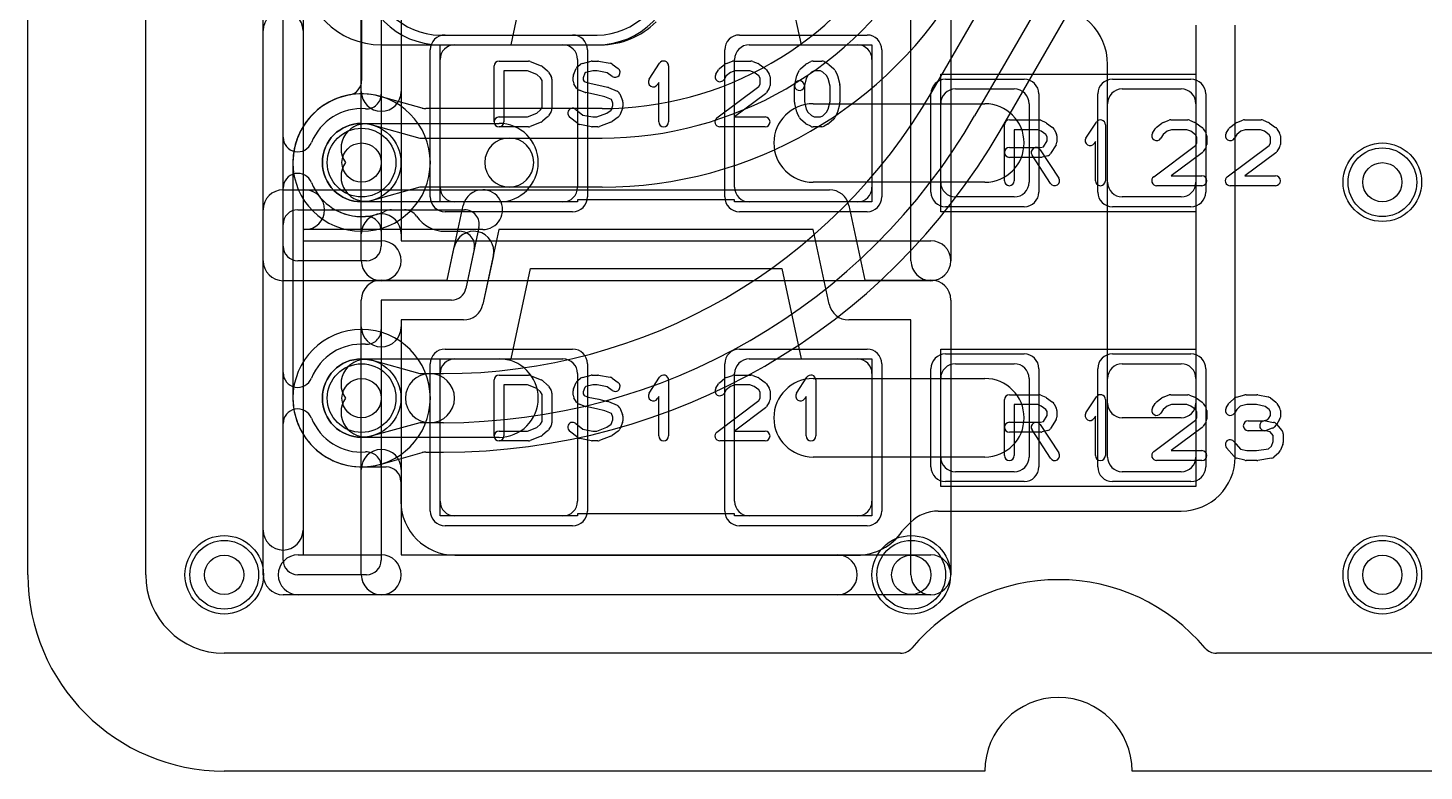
# Model space of a CAD drawing. Extents: x 0 to 20.5, y -0.9 to 20.
# Drawn here: x 0 to 7.11, y 0 to 3.79 of the extents above; entities that cross this region are included whole.
import ezdxf

# ---------------------------------------------------------------- set-up
doc = ezdxf.new("R2010")
doc.units = 0
for name, color, linetype in [('Hole', 1, 'CONTINUOUS'), ('L1', 3, 'CONTINUOUS'), ('L2', 3, 'CONTINUOUS'), ('L3', 3, 'CONTINUOUS'), ('L4', 3, 'CONTINUOUS'), ('MetalMask-A', 176, 'CONTINUOUS'), ('Outline', 7, 'CONTINUOUS'), ('PartsArea-A', 111, 'CONTINUOUS'), ('PartsSilk-A', 221, 'CONTINUOUS'), ('Resist-A', 2, 'CONTINUOUS'), ('Resist-B', 2, 'CONTINUOUS'), ('Silk-A', 140, 'CONTINUOUS')]:
    doc.layers.add(name, color=color, linetype=linetype)

msp = doc.modelspace()

# ---------------------------------------------------------------- linework, layer by layer
at = {"layer": 'Hole'}
for centre in [(1.7, 3.1), (6.9, 3), (1.7, 1.9), (1, 1), (4.5, 1), (6.9, 1)]:
    msp.add_circle(centre, 0.1, dxfattribs=at)
at = {"layer": 'L1'}
for p, q in [((0.6, 1), (0.6, 14.53823)), ((1.69996, 7.45841), (1.69996, 3.51834)), ((5.95, 3.8), (5.95, 1.87497)), ((6.15004, 1.6), (6.15004, 3.8)), ((2.175, 3.7), (2.725, 3.7)), ((3.675, 3.7), (4.225, 3.7)), ((2.1, 2.975), (2.1, 3.625)), ((2.8, 3.625), (2.8, 2.975)), ((3.6, 2.975), (3.6, 3.625)), ((4.3, 3.625), (4.3, 2.975)), ((5.5, 1.87497), (5.5, 3.6)), ((4.725, 3.475), (5.025, 3.475)), ((5.575, 3.475), (5.875, 3.475)), ((4, 3.4), (4.875, 3.4)), ((4.65, 3), (4.65, 3.4)), ((5.1, 3.4), (5.1, 3)), ((5.5, 3), (5.5, 3.4)), ((5.95, 3.4), (5.95, 3)), ((1.7, 3.3), (2.4, 3.3)), ((1.34996, 3.1), (1.34996, 1.9)), ((4.875, 3), (4, 3)), ((5.025, 2.925), (4.725, 2.925)), ((5.875, 2.925), (5.575, 2.925)), ((2.4, 2.9), (1.7, 2.9)), ((2.725, 2.9), (2.175, 2.9)), ((4.225, 2.9), (3.675, 2.9)), ((1.7, 2.1), (2.4, 2.1)), ((2.175, 2.1), (2.725, 2.1)), ((3.675, 2.1), (4.225, 2.1)), ((4.725, 2.075), (5.025, 2.075)), ((5.575, 2.075), (5.875, 2.075)), ((2.1, 1.375), (2.1, 2.025)), ((2.8, 2.025), (2.8, 1.375)), ((3.6, 1.375), (3.6, 2.025)), ((4, 2), (4.875, 2)), ((4.3, 2.025), (4.3, 1.375)), ((4.65, 1.6), (4.65, 2)), ((5.1, 2), (5.1, 1.6)), ((5.5, 1.6), (5.5, 2)), ((5.95, 2), (5.95, 1.6)), ((5.87503, 1.8), (5.57497, 1.8)), ((2.4, 1.7), (1.7, 1.7)), ((4.875, 1.6), (4, 1.6)), ((1.7, 1.54996), (1.82499, 1.54996)), ((5.025, 1.525), (4.725, 1.525)), ((5.875, 1.525), (5.575, 1.525)), ((1.89996, 1.47499), (1.89996, 1.375)), ((2.725, 1.3), (2.175, 1.3)), ((4.225, 1.3), (3.675, 1.3)), ((4.63751, 1.32496), (5.875, 1.32496)), ((4.46253, 1.23282), (4.49609, 1.26638)), ((2.175, 1.09996), (4.225, 1.09996)), ((4.44571, 0.6), (1, 0.6)), ((7.27499, 0.6), (6.05429, 0.6))]:
    msp.add_line(p, q, dxfattribs=at)
for centre in [(1.7, 3.1), (6.9, 3), (1.7, 1.9), (1, 1), (4.5, 1), (6.9, 1)]:
    msp.add_circle(centre, 0.2, dxfattribs=at)
for centre, radius, start, end in [((5.2, 3.6), 0.3, 0, 90), ((2.175, 3.625), 0.075, 90, 180), ((2.725, 3.625), 0.075, 0, 90), ((3.675, 3.625), 0.075, 90, 180), ((4.225, 3.625), 0.075, 0, 90), ((1.62499, 3.51834), 0.07497, -79.835291, 0), ((1.7, 3.1), 0.35004, 100.165473, 180), ((4.725, 3.4), 0.075, 90, 180), ((5.025, 3.4), 0.075, 0, 90), ((5.575, 3.4), 0.075, 90, 180), ((5.875, 3.4), 0.075, 0, 90), ((4, 3.2), 0.2, 90, -90), ((4.875, 3.2), 0.2, -90, 90), ((1.7, 3.1), 0.2, 90, -90), ((2.4, 3.1), 0.2, -90, 90), ((4.725, 3), 0.075, 180, -90), ((5.025, 3), 0.075, -90, 0), ((5.575, 3), 0.075, 180, -90), ((5.875, 3), 0.075, -90, 0), ((2.175, 2.975), 0.075, 180, -90), ((2.725, 2.975), 0.075, -90, 0), ((3.675, 2.975), 0.075, 180, -90), ((4.225, 2.975), 0.075, -90, 0), ((1.7, 1.9), 0.2, 90, -90), ((2.175, 2.025), 0.075, 90, 180), ((2.4, 1.9), 0.2, -90, 90), ((2.725, 2.025), 0.075, 0, 90), ((3.675, 2.025), 0.075, 90, 180), ((4.225, 2.025), 0.075, 0, 90), ((4.725, 2), 0.075, 90, 180), ((5.025, 2), 0.075, 0, 90), ((5.575, 2), 0.075, 90, 180), ((5.875, 2), 0.075, 0, 90), ((4, 1.8), 0.2, 90, -90), ((4.875, 1.8), 0.2, -90, 90), ((1.7, 1.9), 0.35004, 180, -90), ((5.57497, 1.87497), 0.07497, 180, -90), ((5.87503, 1.87497), 0.07497, -90, 0), ((4.725, 1.6), 0.075, 180, -90), ((5.025, 1.6), 0.075, -90, 0), ((5.575, 1.6), 0.075, 180, -90), ((5.875, 1.6), 0.27504, -90, 0), ((5.875, 1.6), 0.075, -90, 0), ((1.82499, 1.47499), 0.07497, 0, 90), ((2.175, 1.375), 0.27504, 180, -90), ((2.175, 1.375), 0.075, 180, -90), ((2.725, 1.375), 0.075, -90, 0), ((3.675, 1.375), 0.075, 180, -90), ((4.225, 1.375), 0.075, -90, 0), ((4.63751, 1.12496), 0.2, 90, 135), ((4.225, 1.37502), 0.27506, -90, -33.896896), ((4.51554, 1.17981), 0.07497, 135, 146.104329), ((1, 1), 0.4, 180, -90), ((5.25, 0), 0.975, 40.004809, 139.995191), ((4.44571, 0.675), 0.075, -90, -40.008032), ((6.05429, 0.675), 0.075, -139.991968, -90)]:
    msp.add_arc(centre, radius, start, end, dxfattribs=at)
at = {"layer": 'L2'}
for p, q in [((0.6, 1), (0.6, 14.53823)), ((2.1, 3.74996), (2.9, 3.74996)), ((4.44571, 0.6), (1, 0.6)), ((8.07496, 0.6), (6.05429, 0.6))]:
    msp.add_line(p, q, dxfattribs=at)
for centre in [(6.9, 3), (1, 1), (4.5, 1), (6.9, 1)]:
    msp.add_circle(centre, 0.2, dxfattribs=at)
for centre, radius, start, end in [((2.1, 4.1), 0.35004, 90, -90), ((2.9, 4.1), 0.35004, -90, 90), ((1.7, 3.1), 0.35004, 90, -90), ((1.7, 3.1), 0.35004, -90, 90), ((1.7, 1.9), 0.35004, 90, -90), ((1.7, 1.9), 0.35004, -90, 90), ((1, 1), 0.4, 180, -90), ((5.25, 0), 0.975, 40.004809, 139.995191), ((4.44571, 0.675), 0.075, -90, -40.008032), ((6.05429, 0.675), 0.075, -139.991968, -90)]:
    msp.add_arc(centre, radius, start, end, dxfattribs=at)
at = {"layer": 'L3'}
for p, q in [((0.6, 1), (0.6, 14.53823)), ((1.8, 3.69996), (2.91716, 3.69996)), ((4.44571, 0.6), (1, 0.6)), ((8.07496, 0.6), (6.05429, 0.6))]:
    msp.add_line(p, q, dxfattribs=at)
for centre in [(6.9, 3), (1, 1), (4.5, 1), (6.9, 1)]:
    msp.add_circle(centre, 0.2, dxfattribs=at)
for centre, radius, start, end in [((1.8, 4.1), 0.40004, 180, -90), ((2.91716, 4.1), 0.40004, -90, -45), ((1.7, 3.1), 0.35004, 90, -90), ((1.7, 3.1), 0.35004, -90, 90), ((1.7, 1.9), 0.35004, 90, -90), ((1.7, 1.9), 0.35004, -90, 90), ((1, 1), 0.4, 180, -90), ((5.25, 0), 0.975, 40.004809, 139.995191), ((4.44571, 0.675), 0.075, -90, -40.008032), ((6.05429, 0.675), 0.075, -139.991968, -90)]:
    msp.add_arc(centre, radius, start, end, dxfattribs=at)
at = {"layer": 'L4'}
for p, q in [((0.6, 1), (0.6, 14.53823)), ((4.60611, 3.4625), (7.26192, 8.0625)), ((7.47842, 7.9375), (4.82262, 3.3375)), ((4.95256, 3.26249), (7.49289, 7.66246)), ((2.1, 3.69996), (2.9, 3.69996)), ((2.00766, 3.37778), (1.79378, 3.43725)), ((2.92456, 3.37504), (2.02774, 3.37504)), ((1.75358, 3.29269), (1.99703, 3.225)), ((1.99703, 3.225), (2.45227, 3.225)), ((2.45227, 3.225), (2.92456, 3.225)), ((1.34996, 3.1), (1.34996, 1.9)), ((1.99703, 2.975), (1.75358, 2.90731)), ((2.45227, 2.975), (1.99703, 2.975)), ((2.92456, 2.975), (2.45227, 2.975)), ((1.75358, 2.09269), (1.99703, 2.025)), ((1.99703, 2.025), (2.04814, 2.025)), ((2.04814, 2.025), (2.11629, 2.025)), ((1.99703, 1.775), (1.75358, 1.70731)), ((2.04814, 1.775), (1.99703, 1.775)), ((2.11629, 1.775), (2.04814, 1.775)), ((1.7938, 1.56275), (2.00766, 1.62222)), ((2.02776, 1.62496), (2.11629, 1.62496)), ((4.44571, 0.6), (1, 0.6)), ((7.27496, 0.6), (6.05429, 0.6))]:
    msp.add_line(p, q, dxfattribs=at)
for centre in [(1.7, 3.1), (6.9, 3), (1.7, 1.9), (1, 1), (4.5, 1), (6.9, 1)]:
    msp.add_circle(centre, 0.2, dxfattribs=at)
for centre, radius, start, end in [((2.1, 4.1), 0.40004, 90, -90), ((2.9, 4.1), 0.40004, -90, 90), ((2.92456, 5.10003), 1.72499, -90, -30.00262), ((2.92456, 5.1), 1.875, -90, -29.999964), ((2.92456, 5.1), 2.125, -90, -30.000012), ((1.7, 3.1), 0.35004, 75.363494, 180), ((1.80739, 3.51122), 0.07497, -104.633092, -104.444036), ((1.72009, 3.17226), 0.27505, 74.459497, 75.557554), ((2.11629, 4.9), 2.875, -90, -30.00003), ((2.02774, 3.45001), 0.07497, -105.535975, -90), ((1.7201, 3.17226), 0.125, 74.463866, -144.685046), ((2.11629, 4.9), 3.125, -90, -29.999964), ((2.11629, 4.9), 3.27504, -90, -29.99983), ((2.45227, 3.1), 0.125, 90, -90), ((2.45227, 3.1), 0.125, -90, 90), ((1.7201, 3.02774), 0.125, 144.685046, -74.461904), ((1.7201, 1.97226), 0.125, 74.463866, -144.685046), ((2.04814, 1.9), 0.125, 90, -90), ((2.04814, 1.9), 0.125, -90, 90), ((1.7, 1.9), 0.35004, 180, -75.216197), ((1.7201, 1.82774), 0.125, 144.685046, -74.461904), ((2.02775, 1.54999), 0.07497, 89.992358, 105.543338), ((1.80845, 1.48906), 0.07497, 104.625697, 104.783239), ((1.72009, 1.82775), 0.27506, -75.379214, -74.456042), ((1, 1), 0.4, 180, -90), ((5.25, 0), 0.975, 40.004809, 139.995191), ((4.44571, 0.675), 0.075, -90, -40.008032), ((6.05429, 0.675), 0.075, -139.991968, -90)]:
    msp.add_arc(centre, radius, start, end, dxfattribs=at)
at = {"layer": 'MetalMask-A'}
for p, q in [((2.175, 3.7), (2.725, 3.7)), ((3.675, 3.7), (4.225, 3.7)), ((2.1, 2.975), (2.1, 3.625)), ((2.8, 3.625), (2.8, 2.975)), ((3.6, 2.975), (3.6, 3.625)), ((4.3, 3.625), (4.3, 2.975)), ((4.725, 3.475), (5.025, 3.475)), ((5.575, 3.475), (5.875, 3.475)), ((4.65, 3), (4.65, 3.4)), ((5.1, 3.4), (5.1, 3)), ((5.5, 3), (5.5, 3.4)), ((5.95, 3.4), (5.95, 3)), ((5.025, 2.925), (4.725, 2.925)), ((5.875, 2.925), (5.575, 2.925)), ((2.725, 2.9), (2.175, 2.9)), ((4.225, 2.9), (3.675, 2.9)), ((2.175, 2.1), (2.725, 2.1)), ((3.675, 2.1), (4.225, 2.1)), ((4.725, 2.075), (5.025, 2.075)), ((5.575, 2.075), (5.875, 2.075)), ((2.1, 1.375), (2.1, 2.025)), ((2.8, 2.025), (2.8, 1.375)), ((3.6, 1.375), (3.6, 2.025)), ((4.3, 2.025), (4.3, 1.375)), ((4.65, 1.6), (4.65, 2)), ((5.1, 2), (5.1, 1.6)), ((5.5, 1.6), (5.5, 2)), ((5.95, 2), (5.95, 1.6)), ((5.025, 1.525), (4.725, 1.525)), ((5.875, 1.525), (5.575, 1.525)), ((2.725, 1.3), (2.175, 1.3)), ((4.225, 1.3), (3.675, 1.3))]:
    msp.add_line(p, q, dxfattribs=at)
for centre, start, end in [((2.175, 3.625), 90, 180), ((2.725, 3.625), 0, 90), ((3.675, 3.625), 90, 180), ((4.225, 3.625), 0, 90), ((4.725, 3.4), 90, 180), ((5.025, 3.4), 0, 90), ((5.575, 3.4), 90, 180), ((5.875, 3.4), 0, 90), ((4.725, 3), 180, -90), ((5.025, 3), -90, 0), ((5.575, 3), 180, -90), ((5.875, 3), -90, 0), ((2.175, 2.975), 180, -90), ((2.725, 2.975), -90, 0), ((3.675, 2.975), 180, -90), ((4.225, 2.975), -90, 0), ((2.175, 2.025), 90, 180), ((2.725, 2.025), 0, 90), ((3.675, 2.025), 90, 180), ((4.225, 2.025), 0, 90), ((4.725, 2), 90, 180), ((5.025, 2), 0, 90), ((5.575, 2), 90, 180), ((5.875, 2), 0, 90), ((4.725, 1.6), 180, -90), ((5.025, 1.6), -90, 0), ((5.575, 1.6), 180, -90), ((5.875, 1.6), -90, 0), ((2.175, 1.375), 180, -90), ((2.725, 1.375), -90, 0), ((3.675, 1.375), 180, -90), ((4.225, 1.375), -90, 0)]:
    msp.add_arc(centre, 0.075, start, end, dxfattribs=at)
at = {"layer": 'Outline'}
for p, q in [((0, 1), (0, 15)), ((4.875, 0), (1, 0)), ((9.625, 0), (5.625, 0))]:
    msp.add_line(p, q, dxfattribs=at)
for centre, radius, start, end in [((1, 1), 1, 180, -90), ((5.25, 0), 0.375, 0, 180)]:
    msp.add_arc(centre, radius, start, end, dxfattribs=at)
at = {"layer": 'PartsArea-A'}
for p, q in [((2.46164, 3.7), (2.55952, 4.16001)), ((3.84048, 4.16), (3.93836, 3.7)), ((2.1, 2.9), (2.1, 3.7)), ((2.1, 3.7), (2.46164, 3.7)), ((3.93836, 3.7), (4.3, 3.7)), ((4.3, 3.7), (4.3, 2.9)), ((4.65, 3.55), (5.95, 3.55)), ((4.65, 2.85), (4.65, 3.55)), ((5.95, 3.55), (5.95, 2.85)), ((2.8, 2.9), (2.1, 2.9)), ((3.6, 2.91), (2.8, 2.91)), ((2.8, 2.91), (2.8, 2.9)), ((3.6, 2.9), (3.6, 2.91)), ((4.3, 2.9), (3.6, 2.9)), ((5.95, 2.85), (4.65, 2.85)), ((2.46164, 2.1), (2.55952, 2.56001)), ((2.55952, 2.56001), (3.84048, 2.56)), ((3.84048, 2.56), (3.93836, 2.1)), ((4.65, 2.15), (5.95, 2.15)), ((4.65, 1.45), (4.65, 2.15)), ((5.95, 2.15), (5.95, 1.45)), ((2.1, 1.3), (2.1, 2.1)), ((2.1, 2.1), (2.46164, 2.1)), ((3.93836, 2.1), (4.3, 2.1)), ((4.3, 2.1), (4.3, 1.3)), ((5.95, 1.45), (4.65, 1.45)), ((2.8, 1.3), (2.1, 1.3)), ((3.6, 1.31), (2.8, 1.31)), ((2.8, 1.31), (2.8, 1.3)), ((3.6, 1.3), (3.6, 1.31)), ((4.3, 1.3), (3.6, 1.3))]:
    msp.add_line(p, q, dxfattribs=at)
at = {"layer": 'PartsSilk-A'}
for p, q in [((1.1984, 2.6), (1.1984, 4.46)), ((1.3, 2.675), (1.3, 4.385)), ((1.4016, 4.3584), (1.4016, 2.7016)), ((1.6984, 2.6), (1.6984, 4)), ((1.8, 4), (1.8, 2.675)), ((4.7016, 4), (4.7016, 2.6)), ((1.9016, 3.8984), (1.9016, 2.7016)), ((4.4984, 2.6), (4.4984, 3.8984)), ((2.375, 3.30741), (2.375, 3.59259)), ((2.4, 3.61759), (2.55, 3.61759)), ((2.54519, 3.56759), (2.425, 3.56759)), ((2.425, 3.56759), (2.425, 3.30741)), ((2.59222, 3.54878), (2.54519, 3.56759)), ((2.55928, 3.6158), (2.61484, 3.59358)), ((2.62217, 3.58906), (2.64717, 3.56684)), ((2.65176, 3.56139), (2.66564, 3.53917)), ((2.7797, 3.54666), (2.79359, 3.57999)), ((2.80105, 3.58989), (2.81494, 3.601)), ((2.8245, 3.60573), (2.86894, 3.61684)), ((2.84192, 3.55855), (2.83728, 3.55484)), ((2.87808, 3.56759), (2.84192, 3.55855)), ((2.875, 3.61759), (2.90278, 3.61759)), ((2.90042, 3.56759), (2.87808, 3.56759)), ((2.95093, 3.55797), (2.90042, 3.56759)), ((2.90746, 3.61715), (2.96579, 3.60604)), ((2.97697, 3.53904), (2.95093, 3.55797)), ((2.97581, 3.6017), (3.00637, 3.57948)), ((3.16513, 3.5247), (3.21791, 3.60618)), ((3.26389, 3.59259), (3.26389, 3.30741)), ((3.5038, 3.55029), (3.51769, 3.57251)), ((3.52327, 3.57878), (3.55105, 3.601)), ((3.57908, 3.55939), (3.55783, 3.5424)), ((3.55813, 3.60497), (3.58868, 3.61608)), ((3.60162, 3.56759), (3.57908, 3.55939)), ((3.59722, 3.61759), (3.68333, 3.61759)), ((3.67852, 3.56759), (3.60162, 3.56759)), ((3.69893, 3.55943), (3.67852, 3.56759)), ((3.69261, 3.6158), (3.72039, 3.60469)), ((3.72304, 3.54189), (3.69893, 3.55943)), ((3.72581, 3.6017), (3.75637, 3.57948)), ((3.76287, 3.57251), (3.77676, 3.55029)), ((3.91931, 3.54822), (3.93042, 3.57044)), ((3.93617, 3.57795), (3.96117, 3.60017)), ((3.9666, 3.60384), (3.98882, 3.61495)), ((3.99192, 3.5606), (3.97299, 3.54377)), ((4.0059, 3.56759), (3.99192, 3.5606)), ((4, 3.61759), (4.04444, 3.61759)), ((4.0378, 3.56759), (4.0059, 3.56759)), ((4.04923, 3.56106), (4.0378, 3.56759)), ((4.06868, 3.54377), (4.04923, 3.56106)), ((4.05684, 3.6143), (4.07629, 3.60319)), ((4.0805, 3.60017), (4.1055, 3.57795)), ((4.11125, 3.57044), (4.12236, 3.54822)), ((2.61126, 3.53185), (2.59222, 3.54878)), ((2.61944, 3.51876), (2.61126, 3.53185)), ((2.61944, 3.38124), (2.61944, 3.51876)), ((2.66944, 3.52593), (2.66944, 3.37407)), ((2.77778, 3.51481), (2.77778, 3.53704)), ((2.79547, 3.47934), (2.78158, 3.50156)), ((2.83728, 3.55484), (2.82778, 3.53204)), ((2.82778, 3.53204), (2.82778, 3.52198)), ((2.82778, 3.52198), (2.83331, 3.51314)), ((2.83331, 3.51314), (2.85398, 3.50562)), ((2.85398, 3.50562), (2.90768, 3.49488)), ((2.90884, 3.49462), (2.95328, 3.48351)), ((3.21389, 3.50801), (3.20709, 3.49752)), ((3.21389, 3.30741), (3.21389, 3.50801)), ((3.50997, 3.32739), (3.72293, 3.48756)), ((3.55783, 3.5424), (3.5462, 3.52379)), ((3.72293, 3.48756), (3.73056, 3.49976)), ((3.73056, 3.52987), (3.72304, 3.54189)), ((3.73056, 3.49976), (3.73056, 3.52987)), ((3.78056, 3.53704), (3.78056, 3.49259)), ((3.90556, 3.40741), (3.90556, 3.49259)), ((3.90631, 3.49865), (3.91742, 3.5431)), ((3.96526, 3.52831), (3.95481, 3.48653)), ((3.95556, 3.49259), (3.95556, 3.41049)), ((3.97299, 3.54377), (3.96526, 3.52831)), ((4.07641, 3.52831), (4.06868, 3.54377)), ((4.08611, 3.48951), (4.07641, 3.52831)), ((4.08611, 3.41049), (4.08611, 3.48951)), ((4.12425, 3.5431), (4.13536, 3.49865)), ((4.13611, 3.49259), (4.13611, 3.40741)), ((2.83868, 3.45799), (2.80813, 3.4691)), ((2.89729, 3.44597), (2.84232, 3.45697)), ((2.93934, 3.43546), (2.89729, 3.44597)), ((2.97255, 3.42162), (2.93934, 3.43546)), ((2.95684, 3.48234), (3.00129, 3.46382)), ((2.98056, 3.40241), (2.97255, 3.42162)), ((3.01475, 3.45036), (3.02864, 3.41703)), ((3.7567, 3.45039), (3.59983, 3.33241)), ((3.77676, 3.47934), (3.76287, 3.45712)), ((2.54519, 3.33241), (2.59222, 3.35122)), ((2.59222, 3.35122), (2.61126, 3.36815)), ((2.61126, 3.36815), (2.61944, 3.38124)), ((2.66564, 3.36083), (2.65176, 3.33861)), ((2.79062, 3.37137), (2.82744, 3.34192)), ((2.89818, 3.33241), (2.9491, 3.35181)), ((2.9491, 3.35181), (2.97129, 3.36794)), ((2.97129, 3.36794), (2.98056, 3.39019)), ((2.98056, 3.39019), (2.98056, 3.40241)), ((3.02864, 3.37558), (3.01475, 3.34224)), ((3.03056, 3.40741), (3.03056, 3.38519)), ((3.91742, 3.3569), (3.90631, 3.40135)), ((3.93042, 3.32956), (3.91931, 3.35178)), ((3.95556, 3.41049), (3.96526, 3.37169)), ((3.96526, 3.37169), (3.97299, 3.35623)), ((3.97299, 3.35623), (3.99192, 3.3394)), ((4.04923, 3.33894), (4.06868, 3.35623)), ((4.06868, 3.35623), (4.07641, 3.37169)), ((4.07641, 3.37169), (4.08611, 3.41049)), ((4.12236, 3.35178), (4.11125, 3.32956)), ((4.13536, 3.40135), (4.12425, 3.3569)), ((2.4, 3.33241), (2.54519, 3.33241)), ((2.55, 3.28241), (2.4, 3.28241)), ((2.61484, 3.30642), (2.55928, 3.2842)), ((2.64717, 3.33316), (2.62217, 3.31094)), ((2.80105, 3.299), (2.75938, 3.33233)), ((2.87032, 3.28285), (2.81199, 3.29396)), ((2.82744, 3.34192), (2.87736, 3.33241)), ((2.90278, 3.28241), (2.875, 3.28241)), ((2.87736, 3.33241), (2.89818, 3.33241)), ((2.97001, 3.30627), (2.91168, 3.28405)), ((3.00637, 3.33163), (2.97581, 3.30941)), ((3.75556, 3.28241), (3.525, 3.28241)), ((3.59983, 3.33241), (3.75556, 3.33241)), ((3.96117, 3.29983), (3.93617, 3.32205)), ((3.98882, 3.28505), (3.9666, 3.29616)), ((3.99192, 3.3394), (4.0059, 3.33241)), ((4.04444, 3.28241), (4, 3.28241)), ((4.0059, 3.33241), (4.0378, 3.33241)), ((4.0378, 3.33241), (4.04923, 3.33894)), ((4.07629, 3.29681), (4.05684, 3.2857)), ((4.1055, 3.32205), (4.0805, 3.29983)), ((4.975, 3.00741), (4.975, 3.29259)), ((5, 3.31759), (5.15, 3.31759)), ((5.16015, 3.31544), (5.18515, 3.30433)), ((5.1897, 3.3017), (5.22026, 3.27948)), ((5.39013, 3.2247), (5.44291, 3.30618)), ((5.48889, 3.29259), (5.48889, 3.00741)), ((5.7288, 3.25029), (5.74269, 3.27251)), ((5.74827, 3.27878), (5.77605, 3.301)), ((5.78313, 3.30497), (5.81368, 3.31608)), ((5.82222, 3.31759), (5.90833, 3.31759)), ((5.91761, 3.3158), (5.94539, 3.30469)), ((5.95081, 3.3017), (5.98137, 3.27948)), ((5.98787, 3.27251), (6.00176, 3.25029)), ((6.1038, 3.25029), (6.11769, 3.27251)), ((6.12327, 3.27878), (6.15105, 3.301)), ((6.15813, 3.30497), (6.18868, 3.31608)), ((6.19722, 3.31759), (6.28333, 3.31759)), ((6.29261, 3.3158), (6.32039, 3.30469)), ((6.32581, 3.3017), (6.35637, 3.27948)), ((6.36287, 3.27251), (6.37676, 3.25029)), ((5.1447, 3.26759), (5.025, 3.26759)), ((5.025, 3.26759), (5.025, 3.00741)), ((5.16243, 3.25971), (5.1447, 3.26759)), ((5.18593, 3.24263), (5.16243, 3.25971)), ((5.17292, 3.18087), (5.19167, 3.21087)), ((5.19167, 3.23114), (5.18593, 3.24263)), ((5.19167, 3.21087), (5.19167, 3.23114)), ((5.22792, 3.27044), (5.23903, 3.24822)), ((5.24167, 3.23704), (5.24167, 3.2037)), ((5.43889, 3.20801), (5.43209, 3.19752)), ((5.43889, 3.00741), (5.43889, 3.20801)), ((5.78283, 3.2424), (5.7712, 3.22379)), ((5.80408, 3.25939), (5.78283, 3.2424)), ((5.82662, 3.26759), (5.80408, 3.25939)), ((5.90352, 3.26759), (5.82662, 3.26759)), ((5.92393, 3.25943), (5.90352, 3.26759)), ((5.94804, 3.24189), (5.92393, 3.25943)), ((5.95556, 3.22987), (5.94804, 3.24189)), ((5.95556, 3.19976), (5.95556, 3.22987)), ((6.00556, 3.23704), (6.00556, 3.19259)), ((6.15783, 3.2424), (6.1462, 3.22379)), ((6.17908, 3.25939), (6.15783, 3.2424)), ((6.20162, 3.26759), (6.17908, 3.25939)), ((6.27852, 3.26759), (6.20162, 3.26759)), ((6.29893, 3.25943), (6.27852, 3.26759)), ((6.32304, 3.24189), (6.29893, 3.25943)), ((6.33056, 3.22987), (6.32304, 3.24189)), ((6.33056, 3.19976), (6.33056, 3.22987)), ((6.38056, 3.23704), (6.38056, 3.19259)), ((5, 3.17685), (5.15783, 3.17685)), ((5.20964, 2.99373), (5.11519, 3.13817)), ((5.15703, 3.16553), (5.25148, 3.02109)), ((5.15783, 3.17685), (5.17292, 3.18087)), ((5.19533, 3.1351), (5.16755, 3.12769)), ((5.23787, 3.19045), (5.21009, 3.14601)), ((5.73497, 3.02739), (5.94793, 3.18756)), ((5.9817, 3.15039), (5.82483, 3.03241)), ((5.94793, 3.18756), (5.95556, 3.19976)), ((6.00176, 3.17934), (5.98787, 3.15712)), ((6.10997, 3.02739), (6.32293, 3.18756)), ((6.3567, 3.15039), (6.19983, 3.03241)), ((6.32293, 3.18756), (6.33056, 3.19976)), ((6.37676, 3.17934), (6.36287, 3.15712)), ((5.16111, 3.12685), (5, 3.12685)), ((5.82483, 3.03241), (5.98056, 3.03241)), ((6.19983, 3.03241), (6.35556, 3.03241)), ((1.3, 2.9616), (2.31664, 2.96161)), ((2.31664, 2.96161), (4.08336, 2.9616)), ((5.98056, 2.98241), (5.75, 2.98241)), ((6.35556, 2.98241), (6.125, 2.98241)), ((1.1984, 1), (1.1984, 2.86)), ((1.375, 2.86), (2.224, 2.86001)), ((2.1365, 2.5016), (2.21726, 2.88115)), ((4.18274, 2.88115), (4.2635, 2.5016)), ((1.3, 1.075), (1.3, 2.785)), ((2.31664, 2.75841), (1.4016, 2.7584)), ((1.4016, 2.7584), (1.4016, 1.1016)), ((2.29736, 2.7694), (2.2314, 2.45939)), ((2.3989, 2.75841), (2.31814, 2.37886)), ((4.0011, 2.7584), (2.3989, 2.75841)), ((4.08186, 2.37885), (4.0011, 2.7584)), ((1.4016, 2.7016), (1.8, 2.7016)), ((1.9016, 2.7016), (4.6, 2.7016)), ((1.725, 2.6), (1.375, 2.6)), ((1.8, 2.4984), (1.3, 2.4984)), ((1.8, 2.5016), (2.1365, 2.5016)), ((4.6, 2.4984), (1.8, 2.4984)), ((4.2635, 2.5016), (4.6, 2.5016)), ((1.6984, 1), (1.6984, 2.4)), ((2.15804, 2.4), (1.8, 2.4)), ((1.8, 2.4), (1.8, 1.075)), ((4.7016, 2.4), (4.7016, 1)), ((2.21876, 2.2984), (1.9016, 2.2984)), ((1.9016, 2.2984), (1.9016, 1.1016)), ((4.4984, 2.2984), (4.18124, 2.2984)), ((4.4984, 1), (4.4984, 2.2984)), ((2.375, 1.70741), (2.375, 1.99259)), ((2.4, 2.01759), (2.55, 2.01759)), ((2.55928, 2.0158), (2.61484, 1.99358)), ((2.80105, 1.98989), (2.81494, 2.001)), ((2.8245, 2.00573), (2.86894, 2.01684)), ((2.875, 2.01759), (2.90278, 2.01759)), ((2.90746, 2.01715), (2.96579, 2.00604)), ((2.97581, 2.0017), (3.00637, 1.97948)), ((3.16513, 1.9247), (3.21791, 2.00618)), ((3.26389, 1.99259), (3.26389, 1.70741)), ((3.52327, 1.97878), (3.55105, 2.001)), ((3.55813, 2.00497), (3.58868, 2.01608)), ((3.59722, 2.01759), (3.68333, 2.01759)), ((3.69261, 2.0158), (3.72039, 2.00469)), ((3.72581, 2.0017), (3.75637, 1.97948)), ((3.91513, 1.9247), (3.96791, 2.00618)), ((4.01389, 1.99259), (4.01389, 1.70741)), ((2.54519, 1.96759), (2.425, 1.96759)), ((2.425, 1.96759), (2.425, 1.70741)), ((2.59222, 1.94878), (2.54519, 1.96759)), ((2.61126, 1.93185), (2.59222, 1.94878)), ((2.61944, 1.91876), (2.61126, 1.93185)), ((2.62217, 1.98906), (2.64717, 1.96684)), ((2.65176, 1.96139), (2.66564, 1.93917)), ((2.66944, 1.92593), (2.66944, 1.77407)), ((2.77778, 1.91481), (2.77778, 1.93704)), ((2.7797, 1.94666), (2.79359, 1.97999)), ((2.83728, 1.95484), (2.82778, 1.93204)), ((2.82778, 1.93204), (2.82778, 1.92198)), ((2.82778, 1.92198), (2.83331, 1.91314)), ((2.84192, 1.95855), (2.83728, 1.95484)), ((2.87808, 1.96759), (2.84192, 1.95855)), ((2.90042, 1.96759), (2.87808, 1.96759)), ((2.95093, 1.95797), (2.90042, 1.96759)), ((2.97697, 1.93904), (2.95093, 1.95797)), ((3.5038, 1.95029), (3.51769, 1.97251)), ((3.55783, 1.9424), (3.5462, 1.92379)), ((3.57908, 1.95939), (3.55783, 1.9424)), ((3.60162, 1.96759), (3.57908, 1.95939)), ((3.67852, 1.96759), (3.60162, 1.96759)), ((3.69893, 1.95943), (3.67852, 1.96759)), ((3.72304, 1.94189), (3.69893, 1.95943)), ((3.73056, 1.92987), (3.72304, 1.94189)), ((3.73056, 1.89976), (3.73056, 1.92987)), ((3.76287, 1.97251), (3.77676, 1.95029)), ((3.78056, 1.93704), (3.78056, 1.89259)), ((2.61944, 1.78124), (2.61944, 1.91876)), ((2.79547, 1.87934), (2.78158, 1.90156)), ((2.83868, 1.85799), (2.80813, 1.8691)), ((2.83331, 1.91314), (2.85398, 1.90562)), ((2.89729, 1.84597), (2.84232, 1.85697)), ((2.85398, 1.90562), (2.90768, 1.89488)), ((2.90884, 1.89462), (2.95328, 1.88351)), ((2.95684, 1.88234), (3.00129, 1.86382)), ((3.01475, 1.85036), (3.02864, 1.81703)), ((3.21389, 1.90801), (3.20709, 1.89752)), ((3.21389, 1.70741), (3.21389, 1.90801)), ((3.50997, 1.72739), (3.72293, 1.88756)), ((3.7567, 1.85039), (3.59983, 1.73241)), ((3.72293, 1.88756), (3.73056, 1.89976)), ((3.77676, 1.87934), (3.76287, 1.85712)), ((3.96389, 1.90801), (3.95709, 1.89752)), ((3.96389, 1.70741), (3.96389, 1.90801)), ((4.975, 1.60741), (4.975, 1.89259)), ((5, 1.91759), (5.15, 1.91759)), ((5.1447, 1.86759), (5.025, 1.86759)), ((5.025, 1.86759), (5.025, 1.60741)), ((5.16243, 1.85971), (5.1447, 1.86759)), ((5.16015, 1.91544), (5.18515, 1.90433)), ((5.18593, 1.84263), (5.16243, 1.85971)), ((5.1897, 1.9017), (5.22026, 1.87948)), ((5.22792, 1.87044), (5.23903, 1.84822)), ((5.39013, 1.8247), (5.44291, 1.90618)), ((5.48889, 1.89259), (5.48889, 1.60741)), ((5.7288, 1.85029), (5.74269, 1.87251)), ((5.74827, 1.87878), (5.77605, 1.901)), ((5.80408, 1.85939), (5.78283, 1.8424)), ((5.78313, 1.90497), (5.81368, 1.91608)), ((5.82662, 1.86759), (5.80408, 1.85939)), ((5.82222, 1.91759), (5.90833, 1.91759)), ((5.90352, 1.86759), (5.82662, 1.86759)), ((5.92393, 1.85943), (5.90352, 1.86759)), ((5.91761, 1.9158), (5.94539, 1.90469)), ((5.94804, 1.84189), (5.92393, 1.85943)), ((5.95081, 1.9017), (5.98137, 1.87948)), ((5.98787, 1.87251), (6.00176, 1.85029)), ((6.1038, 1.85029), (6.11769, 1.87251)), ((6.12228, 1.87795), (6.14728, 1.90017)), ((6.15745, 1.90564), (6.19912, 1.91675)), ((6.17606, 1.85885), (6.15818, 1.84296)), ((6.20884, 1.86759), (6.17606, 1.85885)), ((6.20556, 1.91759), (6.26111, 1.91759)), ((6.25851, 1.86759), (6.20884, 1.86759)), ((6.30292, 1.85824), (6.25851, 1.86759)), ((6.26626, 1.91705), (6.31904, 1.90594)), ((6.32273, 1.8424), (6.30292, 1.85824)), ((6.32951, 1.901), (6.35729, 1.87878)), ((6.36287, 1.87251), (6.37676, 1.85029)), ((2.61126, 1.76815), (2.61944, 1.78124)), ((2.93934, 1.83546), (2.89729, 1.84597)), ((2.97255, 1.82162), (2.93934, 1.83546)), ((2.97129, 1.76794), (2.98056, 1.79019)), ((2.98056, 1.80241), (2.97255, 1.82162)), ((2.98056, 1.79019), (2.98056, 1.80241)), ((3.03056, 1.80741), (3.03056, 1.78519)), ((5.15783, 1.77685), (5.17292, 1.78087)), ((5.17292, 1.78087), (5.19167, 1.81087)), ((5.19167, 1.83114), (5.18593, 1.84263)), ((5.19167, 1.81087), (5.19167, 1.83114)), ((5.23787, 1.79045), (5.21009, 1.74601)), ((5.24167, 1.83704), (5.24167, 1.8037)), ((5.43889, 1.80801), (5.43209, 1.79752)), ((5.43889, 1.60741), (5.43889, 1.80801)), ((5.73497, 1.62739), (5.94793, 1.78756)), ((5.78283, 1.8424), (5.7712, 1.82379)), ((5.94793, 1.78756), (5.95556, 1.79976)), ((5.95556, 1.82987), (5.94804, 1.84189)), ((5.95556, 1.79976), (5.95556, 1.82987)), ((6.00176, 1.77934), (5.98787, 1.75712)), ((6.00556, 1.83704), (6.00556, 1.79259)), ((6.15818, 1.84296), (6.1462, 1.82379)), ((6.21667, 1.78426), (6.2956, 1.78426)), ((6.2956, 1.78426), (6.3168, 1.79197)), ((6.30438, 1.78387), (6.34605, 1.77646)), ((6.3168, 1.79197), (6.32198, 1.79715)), ((6.32198, 1.79715), (6.33056, 1.81087)), ((6.33056, 1.82987), (6.32273, 1.8424)), ((6.33056, 1.81087), (6.33056, 1.82987)), ((6.37676, 1.79045), (6.36287, 1.76823)), ((6.38056, 1.83704), (6.38056, 1.8037)), ((2.4, 1.73241), (2.54519, 1.73241)), ((2.54519, 1.73241), (2.59222, 1.75122)), ((2.59222, 1.75122), (2.61126, 1.76815)), ((2.64717, 1.73316), (2.62217, 1.71094)), ((2.66564, 1.76083), (2.65176, 1.73861)), ((2.80105, 1.699), (2.75938, 1.73233)), ((2.79062, 1.77137), (2.82744, 1.74192)), ((2.82744, 1.74192), (2.87736, 1.73241)), ((2.87736, 1.73241), (2.89818, 1.73241)), ((2.89818, 1.73241), (2.9491, 1.75181)), ((2.9491, 1.75181), (2.97129, 1.76794)), ((3.00637, 1.73163), (2.97581, 1.70941)), ((3.02864, 1.77558), (3.01475, 1.74224)), ((3.59983, 1.73241), (3.75556, 1.73241)), ((5, 1.77685), (5.15783, 1.77685)), ((5.16111, 1.72685), (5, 1.72685)), ((5.20964, 1.59373), (5.11519, 1.73817)), ((5.15703, 1.76553), (5.25148, 1.62109)), ((5.19533, 1.7351), (5.16755, 1.72769)), ((5.9817, 1.75039), (5.82483, 1.63241)), ((6.3, 1.73426), (6.21667, 1.73426)), ((6.32831, 1.72883), (6.29562, 1.73465)), ((6.3391, 1.74687), (6.30854, 1.73576)), ((6.34444, 1.70947), (6.32831, 1.72883)), ((6.34444, 1.67907), (6.34444, 1.70947)), ((6.35935, 1.7638), (6.34824, 1.75269)), ((6.36088, 1.76785), (6.38865, 1.73452)), ((6.39444, 1.71852), (6.39444, 1.67407)), ((2.55, 1.68241), (2.4, 1.68241)), ((2.61484, 1.70642), (2.55928, 1.6842)), ((2.87032, 1.68285), (2.81199, 1.69396)), ((2.90278, 1.68241), (2.875, 1.68241)), ((2.97001, 1.70627), (2.91168, 1.68405)), ((3.75556, 1.68241), (3.525, 1.68241)), ((6.14508, 1.60206), (6.10619, 1.6465)), ((6.14381, 1.67942), (6.17769, 1.64071)), ((6.17769, 1.64071), (6.20884, 1.63241)), ((6.25912, 1.63241), (6.31941, 1.64205)), ((6.31941, 1.64205), (6.33468, 1.65563)), ((6.33468, 1.65563), (6.34444, 1.67907)), ((6.39252, 1.66446), (6.37864, 1.63113)), ((5.98056, 1.58241), (5.75, 1.58241)), ((5.82483, 1.63241), (5.98056, 1.63241)), ((6.19912, 1.58325), (6.15745, 1.59436)), ((6.26111, 1.58241), (6.20556, 1.58241)), ((6.20884, 1.63241), (6.25912, 1.63241)), ((6.33451, 1.59383), (6.26506, 1.58272)), ((6.37217, 1.62205), (6.34717, 1.59983)), ((1.4016, 1.1016), (1.8, 1.1016)), ((1.9016, 1.1016), (4.6, 1.1016)), ((1.725, 1), (1.375, 1)), ((1.8, 0.8984), (1.3, 0.8984)), ((4.6, 0.8984), (1.8, 0.8984))]:
    msp.add_line(p, q, dxfattribs=at)
for centre, radius, start, end in [((2.4, 3.59259), 0.025, 90, 180), ((2.55, 3.59259), 0.025, 68.207103, 90), ((2.60556, 3.57037), 0.025, 48.372169, 68.202147), ((2.63056, 3.54815), 0.025, 31.985944, 48.369306), ((2.81667, 3.57037), 0.025, 128.666967, 157.373085), ((2.83056, 3.58148), 0.025, 104.030684, 128.666967), ((2.875, 3.59259), 0.025, 90, 104.030684), ((2.90278, 3.59259), 0.025, 79.211414, 90), ((2.96111, 3.58148), 0.025, 53.982737, 79.211414), ((2.99167, 3.55926), 0.025, -126.017263, 53.979316), ((3.23889, 3.59259), 0.025, 0, 147.066193), ((3.53889, 3.55926), 0.025, 128.666967, 147.989981), ((3.56667, 3.58148), 0.025, 109.97919, 128.654777), ((3.59722, 3.59259), 0.025, 90, 109.984612), ((3.68333, 3.59259), 0.025, 68.207103, 90), ((3.71111, 3.58148), 0.025, 53.982737, 68.202147), ((3.74167, 3.55926), 0.025, 32.005383, 53.979316), ((3.95278, 3.55926), 0.025, 131.627831, 153.434949), ((3.97778, 3.58148), 0.025, 116.565051, 131.62783), ((4, 3.59259), 0.025, 90, 116.565051), ((4.04444, 3.59259), 0.025, 60.266489, 90), ((4.06389, 3.58148), 0.025, 48.372169, 60.266489), ((4.08889, 3.55926), 0.025, 26.565051, 48.37217), ((2.64444, 3.52593), 0.025, 0, 31.991474), ((2.80278, 3.53704), 0.025, 157.373085, 180), ((2.80278, 3.51481), 0.025, 180, -147.994617), ((2.90278, 3.47037), 0.025, 75.969316, 78.692051), ((3.18611, 3.51111), 0.025, 147.066457, -32.933807), ((3.525, 3.53704), 0.025, 147.994617, -32.010019), ((3.75556, 3.53704), 0.025, 0, 32.010019), ((3.75556, 3.49259), 0.025, -32.005383, 0), ((3.93056, 3.49259), 0.025, 0, 180), ((3.93056, 3.49259), 0.025, 165.969316, -14.03321), ((3.94167, 3.53704), 0.025, 153.434949, 165.969316), ((4.1, 3.53704), 0.025, 14.030684, 26.565051), ((4.11111, 3.49259), 0.025, 0, 14.030684), ((2.81667, 3.49259), 0.025, -147.994617, -109.97919), ((2.84722, 3.48148), 0.025, -109.97919, -101.305437), ((2.94722, 3.45926), 0.025, 67.373085, 75.963757), ((2.99167, 3.44074), 0.025, 22.626915, 67.38105), ((3.00556, 3.40741), 0.025, 0, 22.623527), ((3.74167, 3.47037), 0.025, -53.047603, -32.010019), ((2.64444, 3.37407), 0.025, -31.985944, 0), ((2.775, 3.35185), 0.025, 51.333033, -128.654777), ((3.00556, 3.38519), 0.025, -22.605762, 0), ((3.93056, 3.40741), 0.025, 180, -165.969316), ((3.94167, 3.36296), 0.025, -165.969316, -153.434949), ((4.1, 3.36296), 0.025, -26.565051, -14.030684), ((4.11111, 3.40741), 0.025, -14.030684, 0), ((2.4, 3.30741), 0.025, 90, -90), ((2.4, 3.30741), 0.025, 180, 0), ((2.55, 3.30741), 0.025, -90, -68.202147), ((2.60556, 3.32963), 0.025, -68.207103, -48.369306), ((2.63056, 3.35185), 0.025, -48.372169, -31.991474), ((2.81667, 3.31852), 0.025, -128.666967, -100.783847), ((2.875, 3.30741), 0.025, -100.788586, -90), ((2.90278, 3.30741), 0.025, -90, -69.146359), ((2.96111, 3.32963), 0.025, -69.143502, -53.979316), ((2.99167, 3.35185), 0.025, -53.982737, -22.617424), ((3.23889, 3.30741), 0.025, 180, 0), ((3.525, 3.30741), 0.025, 126.952397, -90), ((3.75556, 3.30741), 0.025, -90, 90), ((3.95278, 3.34074), 0.025, -153.434949, -131.62783), ((3.97778, 3.31852), 0.025, -131.627831, -116.565051), ((4, 3.30741), 0.025, -116.565051, -90), ((4.04444, 3.30741), 0.025, -90, -60.266489), ((4.06389, 3.31852), 0.025, -60.266489, -48.37217), ((4.08889, 3.34074), 0.025, -48.372169, -26.565051), ((5, 3.29259), 0.025, 90, 180), ((5.15, 3.29259), 0.025, 66.049145, 90), ((5.175, 3.28148), 0.025, 53.982737, 66.039637), ((5.20556, 3.25926), 0.025, 26.565051, 53.979316), ((5.46389, 3.29259), 0.025, 0, 147.066193), ((5.76389, 3.25926), 0.025, 128.666967, 147.989981), ((5.79167, 3.28148), 0.025, 109.97919, 128.654777), ((5.82222, 3.29259), 0.025, 90, 109.984612), ((5.90833, 3.29259), 0.025, 68.207103, 90), ((5.93611, 3.28148), 0.025, 53.982737, 68.202147), ((5.96667, 3.25926), 0.025, 32.005383, 53.979316), ((6.13889, 3.25926), 0.025, 128.666967, 147.989981), ((6.16667, 3.28148), 0.025, 109.97919, 128.654777), ((6.19722, 3.29259), 0.025, 90, 109.984612), ((6.28333, 3.29259), 0.025, 68.207103, 90), ((6.31111, 3.28148), 0.025, 53.982737, 68.202147), ((6.34167, 3.25926), 0.025, 32.005383, 53.979316), ((5.21667, 3.2037), 0.025, -32.005383, 0), ((5.21667, 3.23704), 0.025, 0, 26.565051), ((5.41111, 3.21111), 0.025, 147.066457, -32.933807), ((5.75, 3.23704), 0.025, 147.994617, -32.010019), ((5.98056, 3.23704), 0.025, 0, 32.010019), ((6.125, 3.23704), 0.025, 147.994617, -32.010019), ((6.35556, 3.23704), 0.025, 0, 32.010019), ((5, 3.15185), 0.025, 90, -90), ((5.13611, 3.15185), 0.025, 33.181463, -146.819137), ((5.18889, 3.15926), 0.025, -75.074487, -32.010019), ((5.96667, 3.17037), 0.025, -53.047603, -32.010019), ((5.98056, 3.19259), 0.025, -32.005383, 0), ((6.34167, 3.17037), 0.025, -53.047603, -32.010019), ((6.35556, 3.19259), 0.025, -32.005383, 0), ((5.16111, 3.15185), 0.025, -90, -75.064732), ((5, 3.00741), 0.025, 180, 0), ((5.23056, 3.00741), 0.025, -146.818537, 33.180863), ((5.46389, 3.00741), 0.025, 180, 0), ((5.75, 3.00741), 0.025, 126.952397, -90), ((5.98056, 3.00741), 0.025, -90, 90), ((6.125, 3.00741), 0.025, 126.952397, -90), ((6.35556, 3.00741), 0.025, -90, 90), ((1.3, 2.86), 0.1016, 90, 180), ((2.31664, 2.86001), 0.1016, 90, 167.987862), ((2.31664, 2.86001), 0.1016, -90, 90.000564), ((4.08336, 2.86), 0.1016, 12.014412, 89.999676), ((1.375, 2.785), 0.075, 90, 180), ((2.224, 2.78501), 0.075, -12.012591, 90.000608), ((1.375, 2.675), 0.075, 180, -90), ((1.725, 2.675), 0.075, -90, 0), ((1.8, 2.6), 0.1016, -90, 90), ((4.6, 2.6), 0.1016, -90, 90), ((1.3, 2.6), 0.1016, 180, -90), ((1.8, 2.6), 0.1016, 180, -90), ((4.6, 2.6), 0.1016, 180, 0), ((1.8, 2.4), 0.1016, 90, 180), ((4.6, 2.4), 0.1016, 0, 90), ((2.15804, 2.475), 0.075, -90, -12.01211), ((2.21876, 2.4), 0.1016, -90, -12.008897), ((4.18124, 2.4), 0.1016, -167.985588, -90), ((2.4, 1.99259), 0.025, 90, 180), ((2.55, 1.99259), 0.025, 68.207103, 90), ((2.60556, 1.97037), 0.025, 48.372169, 68.202147), ((2.83056, 1.98148), 0.025, 104.030684, 128.666967), ((2.875, 1.99259), 0.025, 90, 104.030684), ((2.90278, 1.99259), 0.025, 79.211414, 90), ((2.96111, 1.98148), 0.025, 53.982737, 79.211414), ((3.23889, 1.99259), 0.025, 0, 147.066193), ((3.56667, 1.98148), 0.025, 109.97919, 128.654777), ((3.59722, 1.99259), 0.025, 90, 109.984612), ((3.68333, 1.99259), 0.025, 68.207103, 90), ((3.71111, 1.98148), 0.025, 53.982737, 68.202147), ((3.98889, 1.99259), 0.025, 0, 147.066193), ((2.63056, 1.94815), 0.025, 31.985944, 48.369306), ((2.64444, 1.92593), 0.025, 0, 31.991474), ((2.80278, 1.93704), 0.025, 157.373085, 180), ((2.81667, 1.97037), 0.025, 128.666967, 157.373085), ((2.99167, 1.95926), 0.025, -126.017263, 53.979316), ((3.18611, 1.91111), 0.025, 147.066457, -32.933807), ((3.525, 1.93704), 0.025, 147.994617, -32.010019), ((3.53889, 1.95926), 0.025, 128.666967, 147.989981), ((3.74167, 1.95926), 0.025, 32.005383, 53.979316), ((3.75556, 1.93704), 0.025, 0, 32.010019), ((3.93611, 1.91111), 0.025, 147.066457, -32.933807), ((2.80278, 1.91481), 0.025, 180, -147.994617), ((2.81667, 1.89259), 0.025, -147.994617, -109.97919), ((2.84722, 1.88148), 0.025, -109.97919, -101.305437), ((2.90278, 1.87037), 0.025, 75.969316, 78.692051), ((2.94722, 1.85926), 0.025, 67.373085, 75.963757), ((2.99167, 1.84074), 0.025, 22.626915, 67.38105), ((3.74167, 1.87037), 0.025, -53.047603, -32.010019), ((3.75556, 1.89259), 0.025, -32.005383, 0), ((5, 1.89259), 0.025, 90, 180), ((5.15, 1.89259), 0.025, 66.049145, 90), ((5.175, 1.88148), 0.025, 53.982737, 66.039637), ((5.20556, 1.85926), 0.025, 26.565051, 53.979316), ((5.46389, 1.89259), 0.025, 0, 147.066193), ((5.75, 1.83704), 0.025, 147.994617, -32.010019), ((5.76389, 1.85926), 0.025, 128.666967, 147.989981), ((5.79167, 1.88148), 0.025, 109.97919, 128.654777), ((5.82222, 1.89259), 0.025, 90, 109.984612), ((5.90833, 1.89259), 0.025, 68.207103, 90), ((5.93611, 1.88148), 0.025, 53.982737, 68.202147), ((5.96667, 1.85926), 0.025, 32.005383, 53.979316), ((5.98056, 1.83704), 0.025, 0, 32.010019), ((6.125, 1.83704), 0.025, 147.994617, -32.010019), ((6.13889, 1.85926), 0.025, 131.627831, 147.989981), ((6.16389, 1.88148), 0.025, 104.925513, 131.630694), ((6.20556, 1.89259), 0.025, 90, 104.92885), ((6.26111, 1.89259), 0.025, 78.110161, 90), ((6.31389, 1.88148), 0.025, 51.333033, 78.112983), ((6.34167, 1.85926), 0.025, 32.005383, 51.345223), ((6.35556, 1.83704), 0.025, 0, 32.010019), ((3.00556, 1.80741), 0.025, 0, 22.623527), ((3.00556, 1.78519), 0.025, -22.605762, 0), ((5.21667, 1.8037), 0.025, -32.005383, 0), ((5.21667, 1.83704), 0.025, 0, 26.565051), ((5.41111, 1.81111), 0.025, 147.066457, -32.933807), ((5.98056, 1.79259), 0.025, -32.005383, 0), ((6.21667, 1.75926), 0.025, 90, -90), ((6.3, 1.75926), 0.025, 79.908369, -100.083264), ((6.35556, 1.8037), 0.025, -32.005383, 0), ((2.4, 1.70741), 0.025, 90, -90), ((2.4, 1.70741), 0.025, 180, 0), ((2.60556, 1.72963), 0.025, -68.207103, -48.369306), ((2.63056, 1.75185), 0.025, -48.372169, -31.991474), ((2.64444, 1.77407), 0.025, -31.985944, 0), ((2.775, 1.75185), 0.025, 51.333033, -128.654777), ((2.96111, 1.72963), 0.025, -69.143502, -53.979316), ((2.99167, 1.75185), 0.025, -53.982737, -22.617424), ((3.23889, 1.70741), 0.025, 180, 0), ((3.525, 1.70741), 0.025, 126.952397, -90), ((3.75556, 1.70741), 0.025, -90, 90), ((3.98889, 1.70741), 0.025, 180, 0), ((5, 1.75185), 0.025, 90, -90), ((5.13611, 1.75185), 0.025, 33.181463, -146.819137), ((5.16111, 1.75185), 0.025, -90, -75.064732), ((5.18889, 1.75926), 0.025, -75.074487, -32.010019), ((5.96667, 1.77037), 0.025, -53.047603, -32.010019), ((6.3, 1.75926), 0.025, -90, -70.02141), ((6.33056, 1.77037), 0.025, -70.02864, -45), ((6.34167, 1.75185), 0.025, 39.790899, 79.916736), ((6.34167, 1.78148), 0.025, -45, -32.010019), ((6.36944, 1.71852), 0.025, 0, 39.800498), ((2.55, 1.70741), 0.025, -90, -68.202147), ((2.81667, 1.71852), 0.025, -128.666967, -100.783847), ((2.875, 1.70741), 0.025, -100.788586, -90), ((2.90278, 1.70741), 0.025, -90, -69.146359), ((6.125, 1.66296), 0.025, 41.188082, -138.810424), ((6.36944, 1.67407), 0.025, -22.605762, 0), ((5, 1.60741), 0.025, 180, 0), ((5.23056, 1.60741), 0.025, -146.818537, 33.180863), ((5.46389, 1.60741), 0.025, 180, 0), ((5.75, 1.60741), 0.025, 126.952397, -90), ((5.98056, 1.60741), 0.025, -90, 90), ((6.16389, 1.61852), 0.025, -138.811918, -104.92885), ((6.20556, 1.60741), 0.025, -104.925513, -90), ((6.26111, 1.60741), 0.025, -90, -80.911332), ((6.33056, 1.61852), 0.025, -80.910628, -48.369306), ((6.35556, 1.64074), 0.025, -48.372169, -22.608878), ((1.375, 1.075), 0.075, 180, -90), ((1.725, 1.075), 0.075, -90, 0), ((1.8, 1), 0.1016, -90, 90), ((4.6, 1), 0.1016, -90, 90), ((1.3, 1), 0.1016, 180, -90), ((1.8, 1), 0.1016, 180, -90), ((4.6, 1), 0.1016, 180, 0)]:
    msp.add_arc(centre, radius, start, end, dxfattribs=at)
at = {"layer": 'Resist-A'}
for p, q in [((2.125, 3.75), (2.775, 3.75)), ((3.625, 3.75), (4.275, 3.75)), ((2.05, 2.925), (2.05, 3.675)), ((2.85, 3.675), (2.85, 2.925)), ((3.55, 2.925), (3.55, 3.675)), ((4.35, 3.675), (4.35, 2.925)), ((4.675, 3.525), (5.075, 3.525)), ((5.525, 3.525), (5.925, 3.525)), ((4.6, 2.95), (4.6, 3.45)), ((5.15, 3.45), (5.15, 2.95)), ((5.45, 2.95), (5.45, 3.45)), ((6, 3.45), (6, 2.95)), ((2.775, 2.85), (2.125, 2.85)), ((4.275, 2.85), (3.625, 2.85)), ((5.075, 2.875), (4.675, 2.875)), ((5.925, 2.875), (5.525, 2.875)), ((2.125, 2.15), (2.775, 2.15)), ((3.625, 2.15), (4.275, 2.15)), ((2.05, 1.325), (2.05, 2.075)), ((2.85, 2.075), (2.85, 1.325)), ((3.55, 1.325), (3.55, 2.075)), ((4.35, 2.075), (4.35, 1.325)), ((4.675, 2.125), (5.075, 2.125)), ((5.525, 2.125), (5.925, 2.125)), ((4.6, 1.55), (4.6, 2.05)), ((5.15, 2.05), (5.15, 1.55)), ((5.45, 1.55), (5.45, 2.05)), ((6, 2.05), (6, 1.55)), ((5.075, 1.475), (4.675, 1.475)), ((5.925, 1.475), (5.525, 1.475)), ((2.775, 1.25), (2.125, 1.25)), ((4.275, 1.25), (3.625, 1.25))]:
    msp.add_line(p, q, dxfattribs=at)
for centre in [(1.7, 3.1), (6.9, 3), (1.7, 1.9), (1, 1), (4.5, 1), (6.9, 1)]:
    msp.add_circle(centre, 0.175, dxfattribs=at)
for centre, start, end in [((2.125, 3.675), 90, 180), ((2.775, 3.675), 0, 90), ((3.625, 3.675), 90, 180), ((4.275, 3.675), 0, 90), ((4.675, 3.45), 90, 180), ((5.075, 3.45), 0, 90), ((5.525, 3.45), 90, 180), ((5.925, 3.45), 0, 90), ((2.125, 2.925), 180, -90), ((2.775, 2.925), -90, 0), ((3.625, 2.925), 180, -90), ((4.275, 2.925), -90, 0), ((4.675, 2.95), 180, -90), ((5.075, 2.95), -90, 0), ((5.525, 2.95), 180, -90), ((5.925, 2.95), -90, 0), ((2.125, 2.075), 90, 180), ((2.775, 2.075), 0, 90), ((3.625, 2.075), 90, 180), ((4.275, 2.075), 0, 90), ((4.675, 2.05), 90, 180), ((5.075, 2.05), 0, 90), ((5.525, 2.05), 90, 180), ((5.925, 2.05), 0, 90), ((4.675, 1.55), 180, -90), ((5.075, 1.55), -90, 0), ((5.525, 1.55), 180, -90), ((5.925, 1.55), -90, 0), ((2.125, 1.325), 180, -90), ((2.775, 1.325), -90, 0), ((3.625, 1.325), 180, -90), ((4.275, 1.325), -90, 0)]:
    msp.add_arc(centre, 0.075, start, end, dxfattribs=at)
at = {"layer": 'Resist-B'}
for centre in [(1.7, 3.1), (6.9, 3), (1.7, 1.9), (1, 1), (4.5, 1), (6.9, 1)]:
    msp.add_circle(centre, 0.175, dxfattribs=at)
at = {"layer": 'Silk-A'}
for p, q in [((1.3, 3.2299), (1.3, 4.385)), ((1.8, 4), (1.8, 3.44911)), ((1.6984, 3.46308), (1.6984, 3.87234)), ((1.9016, 3.87234), (1.9016, 3.46308)), ((1.1984, 2.6), (1.1984, 3.77234)), ((1.4016, 3.77234), (1.4016, 2.7016)), ((1.3, 2.675), (1.3, 2.9701)), ((1.3, 2.9616), (1.40978, 2.9616)), ((1.1984, 1.22766), (1.1984, 2.86)), ((1.375, 2.86), (1.54744, 2.86)), ((1.85258, 2.86001), (1.91787, 2.86001)), ((1.3, 2.0299), (1.3, 2.785)), ((1.40978, 2.7584), (1.4016, 2.7584)), ((1.4016, 2.7584), (1.4016, 1.22766)), ((1.6984, 2.6), (1.6984, 2.73692)), ((1.8, 2.75089), (1.8, 2.675)), ((1.9016, 2.73692), (1.9016, 2.7016)), ((2.125, 2.75), (2.20059, 2.75)), ((1.4016, 2.7016), (1.8, 2.7016)), ((1.9016, 2.7016), (4.6, 2.7016)), ((2.1365, 2.5016), (2.17223, 2.66954)), ((2.27395, 2.65939), (2.2314, 2.45939)), ((1.725, 2.6), (1.375, 2.6)), ((2.37099, 2.62726), (2.31814, 2.37886)), ((1.8, 2.4984), (1.3, 2.4984)), ((1.8, 2.5016), (2.1365, 2.5016)), ((4.6, 2.4984), (1.8, 2.4984)), ((1.6984, 2.26308), (1.6984, 2.4)), ((2.15804, 2.4), (1.8, 2.4)), ((1.8, 2.4), (1.8, 2.24911)), ((2.21876, 2.2984), (1.9016, 2.2984)), ((1.9016, 2.2984), (1.9016, 2.26308)), ((1.3, 1.075), (1.3, 1.7701)), ((1.6984, 1), (1.6984, 1.53692)), ((1.8, 1.55089), (1.8, 1.075)), ((1.9016, 1.53692), (1.9016, 1.1016)), ((1.3766, 1.1016), (1.8, 1.1016)), ((1.9016, 1.1016), (4.1234, 1.1016)), ((1.725, 1), (1.375, 1)), ((1.8, 0.8984), (1.3766, 0.8984)), ((4.1234, 0.8984), (1.8, 0.8984))]:
    msp.add_line(p, q, dxfattribs=at)
for centre, radius, start, end in [((1.3, 3.77234), 0.1016, 0, 180), ((1.8, 3.46308), 0.1016, 180, 0), ((1.725, 3.44911), 0.075, -94.098135, 0), ((1.7, 3.1), 0.275, 85.904586, 158.21484), ((1.375, 3.2299), 0.075, 180, -21.79006), ((1.375, 2.9701), 0.075, 21.79006, 180), ((1.7, 3.1), 0.275, -158.21484, -85.904586), ((1.3, 2.86), 0.1016, 90, 180), ((1.40978, 2.86), 0.1016, -90, 90), ((1.375, 2.785), 0.075, 90, 180), ((1.54744, 2.785), 0.075, 64.159265, 90), ((1.7, 3.1), 0.275, -115.841985, -64.155232), ((1.85258, 2.78501), 0.075, 90, 115.84761), ((1.91787, 2.78501), 0.075, 34.054491, 90), ((1.8, 2.73692), 0.1016, 0, 180), ((1.725, 2.75089), 0.075, 0, 94.098135), ((2.125, 2.925), 0.175, -145.94761, -90), ((2.27161, 2.6484), 0.1016, -12.008897, 167.988756), ((2.20059, 2.675), 0.075, -12.012591, 90), ((1.375, 2.675), 0.075, 180, -90), ((1.725, 2.675), 0.075, -90, 0), ((1.8, 2.6), 0.1016, -90, 90), ((4.6, 2.6), 0.1016, -90, 90), ((1.3, 2.6), 0.1016, 180, -90), ((1.8, 2.6), 0.1016, 180, -90), ((1.8, 2.4), 0.1016, 90, 180), ((2.15804, 2.475), 0.075, -90, -12.012591), ((2.21876, 2.4), 0.1016, -90, -12.008897), ((1.8, 2.26308), 0.1016, 180, 0), ((1.725, 2.24911), 0.075, -94.098135, 0), ((1.7, 1.9), 0.275, 85.904586, 158.21484), ((1.375, 2.0299), 0.075, 180, -21.79006), ((1.375, 1.7701), 0.075, 21.79006, 180), ((1.7, 1.9), 0.275, -158.21484, -85.904586), ((1.8, 1.53692), 0.1016, 0, 180), ((1.725, 1.55089), 0.075, 0, 94.098135), ((1.3, 1.22766), 0.1016, 180, 0), ((1.3766, 1), 0.1016, 90, -90), ((1.375, 1.075), 0.075, 180, -90), ((1.725, 1.075), 0.075, -90, 0), ((1.8, 1), 0.1016, -90, 90), ((4.1234, 1), 0.1016, -90, 90), ((1.8, 1), 0.1016, 180, -90)]:
    msp.add_arc(centre, radius, start, end, dxfattribs=at)

doc.saveas('drawing.dxf')
